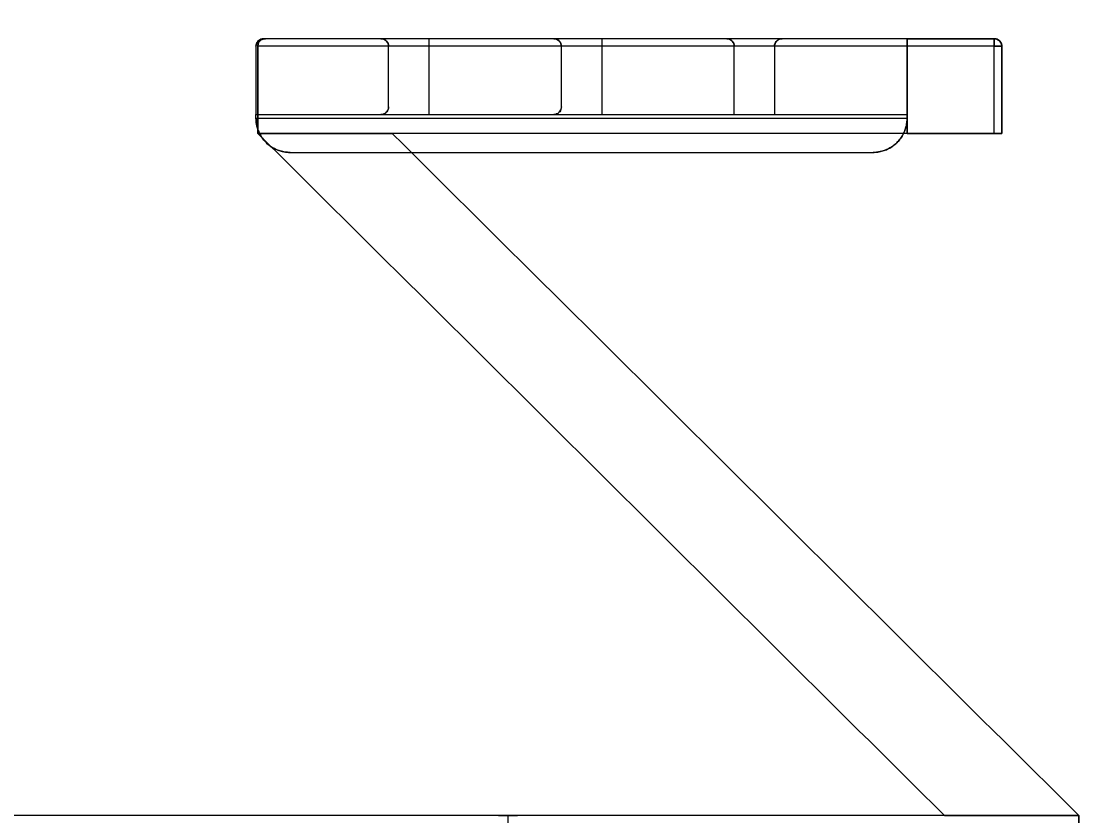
# Model space of a CAD drawing. Header units: millimetres. Extents: x 27531 to 32481, y 14140 to 19587.
# Drawn here: x 31610 to 32185, y 15147 to 15579 of the extents above; entities that cross this region are included whole.
import ezdxf

# ---------------------------------------------------------------- set-up
doc = ezdxf.new("R2010")
doc.units = ezdxf.units.MM
doc.header["$LTSCALE"] = 3
doc.layers.add('Warstwa 1', color=7, linetype='Continuous')
doc.styles.get("Standard").update_dxf_attribs({"font": 'arial.ttf'})
doc.dimstyles.new('MATEUSZ', dxfattribs={"dimtxt": 35, "dimasz": 16, "dimexe": 0.18, "dimexo": 0.0625, "dimgap": 0.09, "dimtad": 0, "dimdec": 0, "dimdsep": 46, "dimtxsty": 'Standard', "dimblk": 'DOT', "dimcen": 0.09, "dimse1": 1, "dimse2": 1, "dimadec": 0, "dimazin": 0, "dimtfac": 1, "dimtdec": 0, "dimtofl": 0, "dimtmove": 0, "dimatfit": 3, "dimfxl": 1, "dimtolj": 1, "dimtzin": 0, "dimlwd": 9, "dimlwe": 9, "dimarcsym": 0})

# ---------------------------------------------------------------- blocks, each defined once
blk = doc.blocks.new('_Dot')
at = {"color": 0, "linetype": 'ByBlock', "lineweight": -2}
blk.add_line((-0.5, 0), (-1, 0), dxfattribs=at)
at = {"color": 0, "linetype": 'ByBlock', "const_width": 0.5}
blk.add_lwpolyline([(-0.25, 0, 1), (0.25, 0, 1)], format="xyb", close=True, dxfattribs=at)
blk = doc.blocks.new('*D24')
at = {"color": 0, "lineweight": 9, "transparency": 16777216}
for p, q in [((30291.59, 16070.7), (31173.44, 16070.7)), ((32129.59, 16070.7), (31274.73, 16070.7))]:
    blk.add_line(p, q, dxfattribs=at)
at = {"layer": 'Defpoints', "color": 0, "transparency": 16777216}
for p in [(30275.59, 16070.7), (30275.59, 14931.19), (32145.59, 14931.19)]:
    blk.add_point(p, dxfattribs=at)
at = {"color": 0, "lineweight": 9, "transparency": 16777216, "xscale": 16, "yscale": 16, "zscale": 16, "rotation": 180}
blk.add_blockref('_Dot', (30275.59, 16070.7), dxfattribs=at)
at = {"color": 0, "lineweight": 9, "transparency": 16777216, "xscale": 16, "yscale": 16, "zscale": 16}
blk.add_blockref('_Dot', (32145.59, 16070.7), dxfattribs=at)
at = {"color": 0, "transparency": 16777216, "insert": (31224.08, 16070.7), "char_height": 35, "attachment_point": 5}
blk.add_mtext('\\A1;1870', dxfattribs=at)
blk = doc.blocks.new('ewqw')
at = {"layer": 'Warstwa 1', "color": 7, "lineweight": 18}
for points in [[(34829.963, 16830.158), (34829.963, 16826.243)], [(34829.963, 16830.158), (34829.963, 16826.243)], [(34830.067, 16830.158), (34830.067, 16825.156)], [(34830.067, 16825.156), (34830.067, 16830.158)], [(34872.341, 16830.158), (34830.067, 16830.158)], [(34872.341, 16830.158), (34830.067, 16830.158)], [(34830.067, 16825.156), (34830.067, 16830.158)], [(34830.067, 16830.158), (34830.067, 16825.156)], [(34837.139, 16830.593), (34830.398, 16830.593)], [(34837.139, 16830.593), (34830.398, 16830.593)], [(34872.341, 16830.593), (34830.501, 16830.593)], [(34872.341, 16830.593), (34830.501, 16830.593)], [(34837.574, 16826.678), (34837.574, 16830.158)], [(34837.574, 16826.678), (34837.574, 16830.158)], [(34847.061, 16830.593), (34839.885, 16830.593)], [(34839.885, 16830.593), (34839.885, 16826.243)], [(34839.885, 16830.593), (34839.885, 16830.593)], [(34839.885, 16830.593), (34839.885, 16826.243)], [(34847.061, 16830.593), (34839.885, 16830.593)], [(34847.496, 16826.678), (34847.496, 16830.158)], [(34847.496, 16826.678), (34847.496, 16830.158)], [(34856.983, 16830.593), (34849.807, 16830.593)], [(34849.807, 16830.593), (34849.807, 16830.593)], [(34856.983, 16830.593), (34849.807, 16830.593)], [(34849.807, 16830.593), (34849.807, 16826.243)], [(34849.807, 16830.593), (34849.807, 16826.243)], [(34857.418, 16826.243), (34857.418, 16830.158)], [(34857.418, 16826.243), (34857.418, 16830.158)], [(34859.728, 16830.158), (34859.728, 16826.243)], [(34859.728, 16830.158), (34859.728, 16826.243)], [(34867.34, 16830.593), (34860.163, 16830.593)], [(34867.34, 16830.593), (34860.163, 16830.593)], [(34867.34, 16826.243), (34867.34, 16830.593)], [(34867.34, 16830.593), (34867.34, 16830.593)], [(34867.34, 16826.243), (34867.34, 16830.593)], [(34867.34, 16825.156), (34867.34, 16830.593)], [(34867.34, 16830.593), (34867.34, 16830.593)], [(34872.341, 16830.593), (34867.34, 16830.593)], [(34867.34, 16830.593), (34867.34, 16825.156)], [(34872.341, 16830.593), (34872.341, 16830.158)], [(34872.341, 16830.158), (34872.341, 16830.593)], [(34872.341, 16825.156), (34872.341, 16830.158)], [(34872.341, 16830.158), (34872.776, 16830.158)], [(34872.776, 16830.158), (34872.341, 16830.158)], [(34872.341, 16825.156), (34872.341, 16830.158)], [(34872.776, 16830.158), (34872.776, 16825.156)], [(34872.776, 16825.156), (34872.776, 16830.158)], [(34872.776, 16825.156), (34872.776, 16830.158)], [(34872.776, 16830.158), (34872.776, 16825.156)], [(34872.776, 16825.156), (34872.776, 16830.158)], [(34829.963, 16826.243), (34829.963, 16826.243)], [(34829.963, 16826.243), (34837.139, 16826.243)], [(34829.963, 16826.243), (34837.139, 16826.243)], [(34829.963, 16826.243), (34867.34, 16826.243)], [(34829.963, 16826.243), (34829.963, 16826.243)], [(34829.963, 16826.243), (34867.34, 16826.243)], [(34829.963, 16826.026), (34829.963, 16826.243)], [(34829.963, 16826.026), (34829.963, 16826.243)], [(34829.963, 16826.026), (34829.963, 16826.243)], [(34829.963, 16826.243), (34867.34, 16826.243)], [(34829.963, 16826.243), (34829.963, 16826.243)], [(34829.963, 16826.243), (34867.34, 16826.243)], [(34829.963, 16826.026), (34829.963, 16826.243)], [(34829.963, 16826.026), (34829.963, 16826.243)], [(34829.963, 16826.243), (34829.963, 16826.243)], [(34829.963, 16826.026), (34829.963, 16826.243)], [(34829.963, 16826.243), (34867.34, 16826.243)], [(34829.963, 16826.243), (34867.34, 16826.243)], [(34829.963, 16826.026), (34829.963, 16826.243)], [(34829.963, 16826.243), (34867.34, 16826.243)], [(34829.963, 16826.026), (34829.963, 16826.243)], [(34829.963, 16826.243), (34829.963, 16826.243)], [(34829.963, 16826.243), (34867.34, 16826.243)], [(34829.963, 16826.026), (34829.963, 16826.243)], [(34829.963, 16826.243), (34867.34, 16826.243)], [(34829.963, 16826.026), (34829.963, 16826.243)], [(34829.963, 16826.243), (34829.963, 16826.243)], [(34829.963, 16826.243), (34867.34, 16826.243)], [(34829.963, 16826.026), (34867.34, 16826.026)], [(34829.963, 16826.026), (34829.963, 16826.026)], [(34829.963, 16826.026), (34867.34, 16826.026)], [(34829.963, 16826.026), (34867.34, 16826.026)], [(34829.963, 16826.026), (34829.963, 16826.026)], [(34829.963, 16826.026), (34867.34, 16826.026)], [(34829.963, 16826.026), (34867.34, 16826.026)], [(34829.963, 16826.026), (34829.963, 16826.026)], [(34829.963, 16826.026), (34867.34, 16826.026)], [(34839.885, 16826.243), (34847.061, 16826.243)], [(34839.885, 16826.243), (34839.885, 16826.243)], [(34839.885, 16826.243), (34847.061, 16826.243)], [(34849.807, 16826.243), (34857.418, 16826.243)], [(34849.807, 16826.243), (34849.807, 16826.243)], [(34849.807, 16826.243), (34857.418, 16826.243)], [(34857.418, 16826.243), (34857.418, 16826.243)], [(34859.728, 16826.243), (34859.728, 16826.243)], [(34859.728, 16826.243), (34867.34, 16826.243)], [(34859.728, 16826.243), (34867.34, 16826.243)], [(34867.34, 16826.243), (34867.34, 16826.243)], [(34867.34, 16826.243), (34867.34, 16826.243)], [(34867.34, 16826.026), (34867.34, 16826.243)], [(34867.34, 16826.026), (34867.34, 16826.243)], [(34867.34, 16826.026), (34867.34, 16826.243)], [(34867.34, 16826.243), (34867.34, 16826.243)], [(34867.34, 16826.026), (34867.34, 16826.243)], [(34867.34, 16826.026), (34867.34, 16826.243)], [(34867.34, 16826.243), (34867.34, 16826.243)], [(34867.34, 16826.026), (34867.34, 16826.243)], [(34867.34, 16826.026), (34867.34, 16826.243)], [(34867.34, 16826.243), (34867.34, 16826.243)], [(34867.34, 16826.026), (34867.34, 16826.243)], [(34867.34, 16826.026), (34867.34, 16826.243)], [(34867.34, 16826.243), (34867.34, 16826.243)], [(34867.34, 16826.026), (34867.34, 16826.243)], [(34867.34, 16826.026), (34867.34, 16826.026)], [(34867.34, 16826.026), (34867.34, 16826.026)], [(34867.34, 16826.026), (34867.34, 16826.026)], [(34830.067, 16825.156), (34830.067, 16825.156)], [(34830.067, 16825.156), (34830.067, 16825.156)], [(34830.072, 16825.156), (34830.072, 16825.156)], [(34830.072, 16825.156), (34830.072, 16825.156)], [(34837.787, 16825.156), (34837.787, 16825.156)], [(34837.787, 16825.156), (34837.787, 16825.156)], [(34867.34, 16825.156), (34867.34, 16825.156)], [(34867.34, 16825.156), (34872.776, 16825.156)], [(34872.776, 16825.156), (34872.776, 16825.156)], [(34872.776, 16825.156), (34872.776, 16825.156)], [(34872.776, 16825.156), (34872.776, 16825.156)], [(34831.92, 16824.069), (34865.382, 16824.069)], [(34831.92, 16824.069), (34865.382, 16824.069)], [(34831.92, 16824.069), (34865.382, 16824.069)], [(34831.92, 16824.069), (34865.382, 16824.069)], [(34844.422, 16786.013), (34844.422, 16780.576)], [(34844.422, 16786.013), (34844.422, 16780.576)], [(34869.483, 16786.013), (34869.483, 16786.013)], [(34869.483, 16786.013), (34869.483, 16786.013)], [(34877.198, 16786.013), (34877.198, 16786.013)], [(34877.198, 16786.013), (34877.198, 16786.013)], [(34877.198, 16780.576), (34877.198, 16786.013)], [(34877.198, 16786.013), (34877.198, 16786.013)], [(34877.198, 16786.013), (34877.198, 16780.576)], [(34877.198, 16786.013), (34877.198, 16786.013)], [(34877.198, 16780.576), (34877.198, 16786.013)], [(34877.198, 16780.576), (34877.198, 16786.013)]]:
    blk.add_lwpolyline(points, dxfattribs=at)
for points, knots in [([(34829.963, 16830.158), (34829.963, 16830.205), (34829.973, 16830.261), (34829.989, 16830.306), (34830.006, 16830.351), (34830.032, 16830.397), (34830.062, 16830.434), (34830.093, 16830.472), (34830.131, 16830.504), (34830.172, 16830.529), (34830.215, 16830.555), (34830.257, 16830.572), (34830.306, 16830.583), (34830.337, 16830.59), (34830.366, 16830.593), (34830.398, 16830.593)], [0, 0, 0, 0, 1, 1, 1, 2, 2, 2, 3, 3, 3, 4, 4, 4, 5, 5, 5, 5]), ([(34830.398, 16830.593), (34830.351, 16830.593), (34830.295, 16830.583), (34830.25, 16830.567), (34830.205, 16830.55), (34830.159, 16830.524), (34830.122, 16830.494), (34830.084, 16830.463), (34830.052, 16830.425), (34830.026, 16830.384), (34830.001, 16830.341), (34829.984, 16830.299), (34829.973, 16830.25), (34829.966, 16830.219), (34829.963, 16830.19), (34829.963, 16830.158)], [0, 0, 0, 0, 1, 1, 1, 2, 2, 2, 3, 3, 3, 4, 4, 4, 5, 5, 5, 5]), ([(34830.067, 16830.158), (34830.067, 16830.189), (34830.07, 16830.224), (34830.077, 16830.254), (34830.084, 16830.285), (34830.096, 16830.317), (34830.109, 16830.346), (34830.123, 16830.375), (34830.141, 16830.403), (34830.161, 16830.428), (34830.181, 16830.453), (34830.204, 16830.477), (34830.229, 16830.497), (34830.254, 16830.517), (34830.281, 16830.534), (34830.31, 16830.548), (34830.339, 16830.562), (34830.368, 16830.573), (34830.399, 16830.581), (34830.434, 16830.589), (34830.466, 16830.593), (34830.501, 16830.593)], [0, 0, 0, 0, 1, 1, 1, 2, 2, 2, 3, 3, 3, 4, 4, 4, 5, 5, 5, 6, 6, 6, 7, 7, 7, 7]), ([(34830.067, 16830.158), (34830.067, 16830.179), (34830.068, 16830.202), (34830.071, 16830.223), (34830.075, 16830.243), (34830.079, 16830.265), (34830.085, 16830.285), (34830.091, 16830.304), (34830.099, 16830.324), (34830.107, 16830.341), (34830.115, 16830.359), (34830.125, 16830.376), (34830.135, 16830.392), (34830.145, 16830.408), (34830.156, 16830.422), (34830.167, 16830.436), (34830.206, 16830.482), (34830.25, 16830.517), (34830.298, 16830.542), (34830.345, 16830.567), (34830.391, 16830.582), (34830.442, 16830.589), (34830.462, 16830.591), (34830.481, 16830.593), (34830.501, 16830.593)], [0, 0, 0, 0, 1, 1, 1, 2, 2, 2, 3, 3, 3, 4, 4, 4, 5, 5, 5, 6, 6, 6, 7, 7, 7, 8, 8, 8, 8]), ([(34830.501, 16830.593), (34830.47, 16830.593), (34830.436, 16830.589), (34830.405, 16830.582), (34830.374, 16830.575), (34830.342, 16830.564), (34830.313, 16830.55), (34830.284, 16830.536), (34830.256, 16830.518), (34830.231, 16830.498), (34830.206, 16830.478), (34830.183, 16830.455), (34830.163, 16830.43), (34830.142, 16830.405), (34830.125, 16830.379), (34830.111, 16830.35), (34830.097, 16830.32), (34830.086, 16830.292), (34830.079, 16830.26), (34830.07, 16830.225), (34830.067, 16830.193), (34830.067, 16830.158)], [0, 0, 0, 0, 1, 1, 1, 2, 2, 2, 3, 3, 3, 4, 4, 4, 5, 5, 5, 6, 6, 6, 7, 7, 7, 7]), ([(34830.067, 16830.158), (34830.067, 16830.179), (34830.068, 16830.202), (34830.071, 16830.223), (34830.075, 16830.243), (34830.079, 16830.265), (34830.085, 16830.285), (34830.091, 16830.304), (34830.099, 16830.324), (34830.107, 16830.341), (34830.115, 16830.359), (34830.125, 16830.376), (34830.135, 16830.392), (34830.145, 16830.408), (34830.156, 16830.422), (34830.167, 16830.436), (34830.206, 16830.482), (34830.25, 16830.517), (34830.298, 16830.542), (34830.345, 16830.567), (34830.391, 16830.582), (34830.442, 16830.589), (34830.462, 16830.591), (34830.481, 16830.593), (34830.501, 16830.593)], [0, 0, 0, 0, 1, 1, 1, 2, 2, 2, 3, 3, 3, 4, 4, 4, 5, 5, 5, 6, 6, 6, 7, 7, 7, 8, 8, 8, 8]), ([(34837.139, 16830.593), (34837.187, 16830.593), (34837.243, 16830.583), (34837.287, 16830.567), (34837.333, 16830.55), (34837.379, 16830.524), (34837.416, 16830.494), (34837.453, 16830.463), (34837.486, 16830.425), (34837.511, 16830.384), (34837.537, 16830.341), (34837.554, 16830.299), (34837.564, 16830.25), (34837.571, 16830.219), (34837.574, 16830.19), (34837.574, 16830.158)], [0, 0, 0, 0, 1, 1, 1, 2, 2, 2, 3, 3, 3, 4, 4, 4, 5, 5, 5, 5]), ([(34837.574, 16830.158), (34837.574, 16830.205), (34837.565, 16830.261), (34837.548, 16830.306), (34837.532, 16830.351), (34837.506, 16830.397), (34837.475, 16830.434), (34837.444, 16830.472), (34837.407, 16830.504), (34837.365, 16830.529), (34837.323, 16830.555), (34837.28, 16830.572), (34837.232, 16830.583), (34837.2, 16830.59), (34837.172, 16830.593), (34837.139, 16830.593)], [0, 0, 0, 0, 1, 1, 1, 2, 2, 2, 3, 3, 3, 4, 4, 4, 5, 5, 5, 5]), ([(34847.061, 16830.593), (34847.109, 16830.593), (34847.165, 16830.583), (34847.209, 16830.567), (34847.254, 16830.55), (34847.3, 16830.524), (34847.337, 16830.494), (34847.375, 16830.463), (34847.408, 16830.425), (34847.433, 16830.384), (34847.459, 16830.341), (34847.476, 16830.299), (34847.486, 16830.25), (34847.493, 16830.219), (34847.496, 16830.19), (34847.496, 16830.158)], [0, 0, 0, 0, 1, 1, 1, 2, 2, 2, 3, 3, 3, 4, 4, 4, 5, 5, 5, 5]), ([(34847.496, 16830.158), (34847.496, 16830.205), (34847.486, 16830.261), (34847.47, 16830.306), (34847.454, 16830.351), (34847.428, 16830.397), (34847.397, 16830.434), (34847.366, 16830.472), (34847.329, 16830.504), (34847.287, 16830.529), (34847.245, 16830.555), (34847.202, 16830.572), (34847.154, 16830.583), (34847.122, 16830.59), (34847.093, 16830.593), (34847.061, 16830.593)], [0, 0, 0, 0, 1, 1, 1, 2, 2, 2, 3, 3, 3, 4, 4, 4, 5, 5, 5, 5]), ([(34856.983, 16830.593), (34857.03, 16830.593), (34857.086, 16830.583), (34857.131, 16830.567), (34857.176, 16830.55), (34857.222, 16830.524), (34857.259, 16830.494), (34857.297, 16830.463), (34857.329, 16830.425), (34857.355, 16830.384), (34857.38, 16830.341), (34857.397, 16830.299), (34857.408, 16830.25), (34857.415, 16830.219), (34857.418, 16830.19), (34857.418, 16830.158)], [0, 0, 0, 0, 1, 1, 1, 2, 2, 2, 3, 3, 3, 4, 4, 4, 5, 5, 5, 5]), ([(34857.418, 16830.158), (34857.418, 16830.205), (34857.408, 16830.261), (34857.392, 16830.306), (34857.376, 16830.351), (34857.349, 16830.397), (34857.319, 16830.434), (34857.288, 16830.472), (34857.25, 16830.504), (34857.209, 16830.529), (34857.166, 16830.555), (34857.124, 16830.572), (34857.075, 16830.583), (34857.044, 16830.59), (34857.015, 16830.593), (34856.983, 16830.593)], [0, 0, 0, 0, 1, 1, 1, 2, 2, 2, 3, 3, 3, 4, 4, 4, 5, 5, 5, 5]), ([(34859.728, 16830.158), (34859.728, 16830.205), (34859.738, 16830.261), (34859.754, 16830.306), (34859.771, 16830.351), (34859.797, 16830.397), (34859.827, 16830.434), (34859.858, 16830.472), (34859.896, 16830.504), (34859.937, 16830.529), (34859.98, 16830.555), (34860.022, 16830.572), (34860.071, 16830.583), (34860.102, 16830.59), (34860.131, 16830.593), (34860.163, 16830.593)], [0, 0, 0, 0, 1, 1, 1, 2, 2, 2, 3, 3, 3, 4, 4, 4, 5, 5, 5, 5]), ([(34860.163, 16830.593), (34860.116, 16830.593), (34860.06, 16830.583), (34860.015, 16830.567), (34859.97, 16830.55), (34859.924, 16830.524), (34859.887, 16830.494), (34859.849, 16830.463), (34859.817, 16830.425), (34859.792, 16830.384), (34859.766, 16830.341), (34859.749, 16830.299), (34859.738, 16830.25), (34859.731, 16830.219), (34859.728, 16830.19), (34859.728, 16830.158)], [0, 0, 0, 0, 1, 1, 1, 2, 2, 2, 3, 3, 3, 4, 4, 4, 5, 5, 5, 5]), ([(34872.341, 16830.593), (34872.372, 16830.593), (34872.407, 16830.589), (34872.437, 16830.582), (34872.468, 16830.575), (34872.501, 16830.564), (34872.529, 16830.55), (34872.558, 16830.536), (34872.587, 16830.518), (34872.612, 16830.498), (34872.637, 16830.478), (34872.66, 16830.455), (34872.68, 16830.43), (34872.7, 16830.405), (34872.717, 16830.379), (34872.732, 16830.35), (34872.746, 16830.32), (34872.756, 16830.292), (34872.764, 16830.26), (34872.772, 16830.225), (34872.776, 16830.193), (34872.776, 16830.158)], [0, 0, 0, 0, 1, 1, 1, 2, 2, 2, 3, 3, 3, 4, 4, 4, 5, 5, 5, 6, 6, 6, 7, 7, 7, 7]), ([(34872.776, 16830.158), (34872.776, 16830.213), (34872.765, 16830.269), (34872.742, 16830.324), (34872.696, 16830.434), (34872.618, 16830.512), (34872.507, 16830.558), (34872.452, 16830.581), (34872.397, 16830.593), (34872.341, 16830.593)], [0, 0, 0, 0, 1, 1, 1, 2, 2, 2, 3, 3, 3, 3]), ([(34872.341, 16830.593), (34872.397, 16830.593), (34872.452, 16830.581), (34872.507, 16830.558), (34872.618, 16830.512), (34872.696, 16830.434), (34872.742, 16830.324), (34872.765, 16830.269), (34872.776, 16830.213), (34872.776, 16830.158)], [0, 0, 0, 0, 1, 1, 1, 2, 2, 2, 3, 3, 3, 3]), ([(34872.776, 16830.158), (34872.776, 16830.189), (34872.772, 16830.224), (34872.765, 16830.254), (34872.758, 16830.285), (34872.747, 16830.317), (34872.733, 16830.346), (34872.719, 16830.375), (34872.702, 16830.403), (34872.682, 16830.428), (34872.662, 16830.453), (34872.639, 16830.477), (34872.614, 16830.497), (34872.589, 16830.517), (34872.562, 16830.534), (34872.533, 16830.548), (34872.504, 16830.562), (34872.475, 16830.573), (34872.443, 16830.581), (34872.409, 16830.589), (34872.377, 16830.593), (34872.341, 16830.593)], [0, 0, 0, 0, 1, 1, 1, 2, 2, 2, 3, 3, 3, 4, 4, 4, 5, 5, 5, 6, 6, 6, 7, 7, 7, 7]), ([(34872.776, 16830.158), (34872.776, 16830.204), (34872.767, 16830.259), (34872.751, 16830.303), (34872.735, 16830.348), (34872.709, 16830.394), (34872.679, 16830.432), (34872.648, 16830.47), (34872.611, 16830.502), (34872.57, 16830.528), (34872.527, 16830.554), (34872.485, 16830.571), (34872.437, 16830.582), (34872.404, 16830.589), (34872.374, 16830.593), (34872.341, 16830.593)], [0, 0, 0, 0, 1, 1, 1, 2, 2, 2, 3, 3, 3, 4, 4, 4, 5, 5, 5, 5]), ([(34872.341, 16830.593), (34872.389, 16830.593), (34872.445, 16830.583), (34872.489, 16830.567), (34872.534, 16830.55), (34872.58, 16830.524), (34872.617, 16830.494), (34872.655, 16830.463), (34872.688, 16830.425), (34872.713, 16830.384), (34872.739, 16830.341), (34872.756, 16830.299), (34872.766, 16830.25), (34872.773, 16830.219), (34872.776, 16830.19), (34872.776, 16830.158)], [0, 0, 0, 0, 1, 1, 1, 2, 2, 2, 3, 3, 3, 4, 4, 4, 5, 5, 5, 5]), ([(34837.574, 16826.678), (34837.574, 16826.631), (34837.565, 16826.575), (34837.548, 16826.53), (34837.532, 16826.485), (34837.506, 16826.439), (34837.475, 16826.402), (34837.444, 16826.364), (34837.407, 16826.332), (34837.365, 16826.307), (34837.323, 16826.281), (34837.28, 16826.264), (34837.232, 16826.253), (34837.2, 16826.247), (34837.172, 16826.243), (34837.139, 16826.243)], [0, 0, 0, 0, 1, 1, 1, 2, 2, 2, 3, 3, 3, 4, 4, 4, 5, 5, 5, 5]), ([(34837.139, 16826.243), (34837.187, 16826.243), (34837.243, 16826.253), (34837.287, 16826.269), (34837.333, 16826.286), (34837.379, 16826.312), (34837.416, 16826.342), (34837.453, 16826.373), (34837.486, 16826.411), (34837.511, 16826.453), (34837.537, 16826.495), (34837.554, 16826.537), (34837.564, 16826.586), (34837.571, 16826.617), (34837.574, 16826.646), (34837.574, 16826.678)], [0, 0, 0, 0, 1, 1, 1, 2, 2, 2, 3, 3, 3, 4, 4, 4, 5, 5, 5, 5]), ([(34847.496, 16826.678), (34847.496, 16826.631), (34847.486, 16826.575), (34847.47, 16826.53), (34847.454, 16826.485), (34847.428, 16826.439), (34847.397, 16826.402), (34847.366, 16826.364), (34847.329, 16826.332), (34847.287, 16826.307), (34847.245, 16826.281), (34847.202, 16826.264), (34847.154, 16826.253), (34847.122, 16826.247), (34847.093, 16826.243), (34847.061, 16826.243)], [0, 0, 0, 0, 1, 1, 1, 2, 2, 2, 3, 3, 3, 4, 4, 4, 5, 5, 5, 5]), ([(34847.061, 16826.243), (34847.109, 16826.243), (34847.165, 16826.253), (34847.209, 16826.269), (34847.254, 16826.286), (34847.3, 16826.312), (34847.337, 16826.342), (34847.375, 16826.373), (34847.408, 16826.411), (34847.433, 16826.453), (34847.459, 16826.495), (34847.476, 16826.537), (34847.486, 16826.586), (34847.493, 16826.617), (34847.496, 16826.646), (34847.496, 16826.678)], [0, 0, 0, 0, 1, 1, 1, 2, 2, 2, 3, 3, 3, 4, 4, 4, 5, 5, 5, 5]), ([(34829.963, 16826.026), (34829.963, 16825.934), (34829.97, 16825.833), (34829.984, 16825.742), (34829.997, 16825.649), (34830.019, 16825.551), (34830.046, 16825.462), (34830.073, 16825.372), (34830.109, 16825.279), (34830.149, 16825.194), (34830.189, 16825.109), (34830.237, 16825.024), (34830.289, 16824.945), (34830.341, 16824.866), (34830.4, 16824.79), (34830.463, 16824.72), (34830.526, 16824.649), (34830.595, 16824.583), (34830.667, 16824.522), (34830.74, 16824.462), (34830.817, 16824.407), (34830.898, 16824.357), (34830.979, 16824.308), (34831.061, 16824.265), (34831.149, 16824.227), (34831.236, 16824.19), (34831.323, 16824.16), (34831.415, 16824.135), (34831.476, 16824.119), (34831.536, 16824.106), (34831.599, 16824.095), (34831.64, 16824.088), (34831.681, 16824.083), (34831.723, 16824.079), (34831.79, 16824.072), (34831.853, 16824.069), (34831.92, 16824.069)], [0, 0, 0, 0, 1, 1, 1, 2, 2, 2, 3, 3, 3, 4, 4, 4, 5, 5, 5, 6, 6, 6, 7, 7, 7, 8, 8, 8, 9, 9, 9, 10, 10, 10, 11, 11, 11, 12, 12, 12, 12]), ([(34831.92, 16824.069), (34831.828, 16824.069), (34831.728, 16824.076), (34831.637, 16824.09), (34831.544, 16824.103), (34831.446, 16824.125), (34831.356, 16824.152), (34831.266, 16824.179), (34831.174, 16824.214), (34831.089, 16824.254), (34831.003, 16824.294), (34830.918, 16824.342), (34830.84, 16824.394), (34830.761, 16824.446), (34830.685, 16824.505), (34830.614, 16824.568), (34830.544, 16824.632), (34830.478, 16824.7), (34830.417, 16824.773), (34830.356, 16824.846), (34830.301, 16824.922), (34830.252, 16825.003), (34830.202, 16825.084), (34830.159, 16825.167), (34830.122, 16825.254), (34830.084, 16825.342), (34830.054, 16825.428), (34830.03, 16825.521), (34830.013, 16825.582), (34830, 16825.642), (34829.99, 16825.704), (34829.983, 16825.746), (34829.977, 16825.787), (34829.973, 16825.829), (34829.966, 16825.896), (34829.963, 16825.959), (34829.963, 16826.026)], [0, 0, 0, 0, 1, 1, 1, 2, 2, 2, 3, 3, 3, 4, 4, 4, 5, 5, 5, 6, 6, 6, 7, 7, 7, 8, 8, 8, 9, 9, 9, 10, 10, 10, 11, 11, 11, 12, 12, 12, 12]), ([(34829.963, 16826.026), (34829.963, 16825.934), (34829.97, 16825.833), (34829.984, 16825.742), (34829.997, 16825.649), (34830.019, 16825.551), (34830.046, 16825.462), (34830.073, 16825.372), (34830.109, 16825.279), (34830.149, 16825.194), (34830.189, 16825.109), (34830.237, 16825.024), (34830.289, 16824.945), (34830.341, 16824.866), (34830.4, 16824.79), (34830.463, 16824.72), (34830.526, 16824.649), (34830.595, 16824.583), (34830.667, 16824.522), (34830.74, 16824.462), (34830.817, 16824.407), (34830.898, 16824.357), (34830.979, 16824.308), (34831.061, 16824.265), (34831.149, 16824.227), (34831.236, 16824.19), (34831.323, 16824.16), (34831.415, 16824.135), (34831.476, 16824.119), (34831.536, 16824.106), (34831.599, 16824.095), (34831.64, 16824.088), (34831.681, 16824.083), (34831.723, 16824.079), (34831.79, 16824.072), (34831.853, 16824.069), (34831.92, 16824.069)], [0, 0, 0, 0, 1, 1, 1, 2, 2, 2, 3, 3, 3, 4, 4, 4, 5, 5, 5, 6, 6, 6, 7, 7, 7, 8, 8, 8, 9, 9, 9, 10, 10, 10, 11, 11, 11, 12, 12, 12, 12]), ([(34831.92, 16824.069), (34831.828, 16824.069), (34831.728, 16824.076), (34831.637, 16824.09), (34831.544, 16824.103), (34831.446, 16824.125), (34831.356, 16824.152), (34831.266, 16824.179), (34831.174, 16824.214), (34831.089, 16824.254), (34831.003, 16824.294), (34830.918, 16824.342), (34830.84, 16824.394), (34830.761, 16824.446), (34830.685, 16824.505), (34830.614, 16824.568), (34830.544, 16824.632), (34830.478, 16824.7), (34830.417, 16824.773), (34830.356, 16824.846), (34830.301, 16824.922), (34830.252, 16825.003), (34830.202, 16825.084), (34830.159, 16825.167), (34830.122, 16825.254), (34830.084, 16825.342), (34830.054, 16825.428), (34830.03, 16825.521), (34830.013, 16825.582), (34830, 16825.642), (34829.99, 16825.704), (34829.983, 16825.746), (34829.977, 16825.787), (34829.973, 16825.829), (34829.966, 16825.896), (34829.963, 16825.959), (34829.963, 16826.026)], [0, 0, 0, 0, 1, 1, 1, 2, 2, 2, 3, 3, 3, 4, 4, 4, 5, 5, 5, 6, 6, 6, 7, 7, 7, 8, 8, 8, 9, 9, 9, 10, 10, 10, 11, 11, 11, 12, 12, 12, 12]), ([(34867.34, 16826.026), (34867.34, 16825.934), (34867.332, 16825.833), (34867.319, 16825.742), (34867.305, 16825.649), (34867.283, 16825.551), (34867.256, 16825.462), (34867.229, 16825.372), (34867.194, 16825.279), (34867.154, 16825.194), (34867.114, 16825.109), (34867.066, 16825.024), (34867.014, 16824.945), (34866.962, 16824.866), (34866.903, 16824.79), (34866.84, 16824.72), (34866.777, 16824.649), (34866.708, 16824.583), (34866.635, 16824.522), (34866.562, 16824.462), (34866.486, 16824.407), (34866.405, 16824.357), (34866.324, 16824.308), (34866.242, 16824.265), (34866.154, 16824.227), (34866.066, 16824.19), (34865.98, 16824.16), (34865.888, 16824.135), (34865.826, 16824.119), (34865.767, 16824.106), (34865.704, 16824.095), (34865.662, 16824.088), (34865.622, 16824.083), (34865.58, 16824.079), (34865.513, 16824.072), (34865.449, 16824.069), (34865.382, 16824.069)], [0, 0, 0, 0, 1, 1, 1, 2, 2, 2, 3, 3, 3, 4, 4, 4, 5, 5, 5, 6, 6, 6, 7, 7, 7, 8, 8, 8, 9, 9, 9, 10, 10, 10, 11, 11, 11, 12, 12, 12, 12]), ([(34865.382, 16824.069), (34865.475, 16824.069), (34865.575, 16824.076), (34865.666, 16824.09), (34865.759, 16824.103), (34865.857, 16824.125), (34865.947, 16824.152), (34866.037, 16824.179), (34866.129, 16824.214), (34866.214, 16824.254), (34866.299, 16824.294), (34866.385, 16824.342), (34866.463, 16824.394), (34866.542, 16824.446), (34866.618, 16824.505), (34866.689, 16824.568), (34866.759, 16824.632), (34866.825, 16824.7), (34866.886, 16824.773), (34866.947, 16824.846), (34867.001, 16824.922), (34867.051, 16825.003), (34867.101, 16825.084), (34867.143, 16825.167), (34867.181, 16825.254), (34867.219, 16825.342), (34867.248, 16825.428), (34867.273, 16825.521), (34867.29, 16825.582), (34867.302, 16825.642), (34867.313, 16825.704), (34867.32, 16825.746), (34867.325, 16825.787), (34867.33, 16825.829), (34867.336, 16825.896), (34867.34, 16825.959), (34867.34, 16826.026)], [0, 0, 0, 0, 1, 1, 1, 2, 2, 2, 3, 3, 3, 4, 4, 4, 5, 5, 5, 6, 6, 6, 7, 7, 7, 8, 8, 8, 9, 9, 9, 10, 10, 10, 11, 11, 11, 12, 12, 12, 12]), ([(34865.382, 16824.069), (34865.475, 16824.069), (34865.575, 16824.076), (34865.666, 16824.09), (34865.759, 16824.103), (34865.857, 16824.125), (34865.947, 16824.152), (34866.037, 16824.179), (34866.129, 16824.214), (34866.214, 16824.254), (34866.299, 16824.294), (34866.385, 16824.342), (34866.463, 16824.394), (34866.542, 16824.446), (34866.618, 16824.505), (34866.689, 16824.568), (34866.759, 16824.632), (34866.825, 16824.7), (34866.886, 16824.773), (34866.947, 16824.846), (34867.001, 16824.922), (34867.051, 16825.003), (34867.101, 16825.084), (34867.143, 16825.167), (34867.181, 16825.254), (34867.219, 16825.342), (34867.248, 16825.428), (34867.273, 16825.521), (34867.29, 16825.582), (34867.302, 16825.642), (34867.313, 16825.704), (34867.32, 16825.746), (34867.325, 16825.787), (34867.33, 16825.829), (34867.336, 16825.896), (34867.34, 16825.959), (34867.34, 16826.026)], [0, 0, 0, 0, 1, 1, 1, 2, 2, 2, 3, 3, 3, 4, 4, 4, 5, 5, 5, 6, 6, 6, 7, 7, 7, 8, 8, 8, 9, 9, 9, 10, 10, 10, 11, 11, 11, 12, 12, 12, 12]), ([(34867.34, 16826.026), (34867.34, 16825.934), (34867.332, 16825.833), (34867.319, 16825.742), (34867.305, 16825.649), (34867.283, 16825.551), (34867.256, 16825.462), (34867.229, 16825.372), (34867.194, 16825.279), (34867.154, 16825.194), (34867.114, 16825.109), (34867.066, 16825.024), (34867.014, 16824.945), (34866.962, 16824.866), (34866.903, 16824.79), (34866.84, 16824.72), (34866.777, 16824.649), (34866.708, 16824.583), (34866.635, 16824.522), (34866.562, 16824.462), (34866.486, 16824.407), (34866.405, 16824.357), (34866.324, 16824.308), (34866.242, 16824.265), (34866.154, 16824.227), (34866.066, 16824.19), (34865.98, 16824.16), (34865.888, 16824.135), (34865.826, 16824.119), (34865.767, 16824.106), (34865.704, 16824.095), (34865.662, 16824.088), (34865.622, 16824.083), (34865.58, 16824.079), (34865.513, 16824.072), (34865.449, 16824.069), (34865.382, 16824.069)], [0, 0, 0, 0, 1, 1, 1, 2, 2, 2, 3, 3, 3, 4, 4, 4, 5, 5, 5, 6, 6, 6, 7, 7, 7, 8, 8, 8, 9, 9, 9, 10, 10, 10, 11, 11, 11, 12, 12, 12, 12]), ([(34872.776, 16825.156), (34872.776, 16825.156), (34872.772, 16825.156), (34872.765, 16825.156), (34872.758, 16825.156), (34872.747, 16825.156), (34872.733, 16825.156), (34872.719, 16825.156), (34872.702, 16825.156), (34872.682, 16825.156), (34872.662, 16825.156), (34872.639, 16825.156), (34872.614, 16825.156), (34872.589, 16825.156), (34872.562, 16825.156), (34872.533, 16825.156), (34872.504, 16825.156), (34872.475, 16825.156), (34872.443, 16825.156), (34872.409, 16825.156), (34872.377, 16825.156), (34872.341, 16825.156)], [0, 0, 0, 0, 1, 1, 1, 2, 2, 2, 3, 3, 3, 4, 4, 4, 5, 5, 5, 6, 6, 6, 7, 7, 7, 7]), ([(34872.341, 16825.156), (34872.372, 16825.156), (34872.407, 16825.156), (34872.437, 16825.156), (34872.468, 16825.156), (34872.501, 16825.156), (34872.529, 16825.156), (34872.558, 16825.156), (34872.587, 16825.156), (34872.612, 16825.156), (34872.637, 16825.156), (34872.66, 16825.156), (34872.68, 16825.156), (34872.7, 16825.156), (34872.717, 16825.156), (34872.732, 16825.156), (34872.746, 16825.156), (34872.756, 16825.156), (34872.764, 16825.156), (34872.772, 16825.156), (34872.776, 16825.156), (34872.776, 16825.156)], [0, 0, 0, 0, 1, 1, 1, 2, 2, 2, 3, 3, 3, 4, 4, 4, 5, 5, 5, 6, 6, 6, 7, 7, 7, 7]), ([(34844.422, 16786.013), (34844.406, 16786.013), (34844.406, 16786.013), (34844.39, 16786.013), (34844.374, 16786.013), (34844.358, 16786.013), (34844.341, 16786.013), (34844.321, 16786.013), (34844.314, 16786.013), (34844.294, 16786.013), (34844.275, 16786.013), (34844.265, 16786.013), (34844.247, 16786.013), (34844.23, 16786.013), (34844.218, 16786.013), (34844.202, 16786.013), (34844.186, 16786.013), (34844.174, 16786.013), (34844.158, 16786.013), (34844.143, 16786.013), (34844.131, 16786.013), (34844.117, 16786.013), (34844.103, 16786.013), (34844.092, 16786.013), (34844.078, 16786.013), (34844.065, 16786.013), (34844.054, 16786.013), (34844.042, 16786.013), (34844.03, 16786.013), (34844.02, 16786.013), (34844.009, 16786.013), (34843.998, 16786.013), (34843.989, 16786.013), (34843.979, 16786.013), (34843.97, 16786.013), (34843.962, 16786.013), (34843.953, 16786.013), (34843.945, 16786.013), (34843.938, 16786.013), (34843.931, 16786.013), (34843.924, 16786.013), (34843.918, 16786.013), (34843.912, 16786.013), (34843.907, 16786.013), (34843.902, 16786.013), (34843.898, 16786.013), (34843.893, 16786.013), (34843.89, 16786.013), (34843.887, 16786.013), (34843.884, 16786.013), (34843.882, 16786.013), (34843.881, 16786.013), (34843.879, 16786.013), (34843.879, 16786.013), (34843.879, 16786.013), (34843.879, 16786.013), (34843.879, 16786.013), (34843.881, 16786.013), (34843.882, 16786.013), (34843.885, 16786.013), (34843.887, 16786.013), (34843.89, 16786.013), (34843.894, 16786.013), (34843.898, 16786.013), (34843.903, 16786.013), (34843.908, 16786.013), (34843.913, 16786.013), (34843.919, 16786.013), (34843.926, 16786.013), (34843.932, 16786.013), (34843.939, 16786.013), (34843.947, 16786.013), (34843.955, 16786.013), (34843.963, 16786.013), (34843.973, 16786.013), (34843.982, 16786.013), (34843.991, 16786.013), (34844.002, 16786.013), (34844.012, 16786.013), (34844.022, 16786.013), (34844.034, 16786.013), (34844.046, 16786.013), (34844.057, 16786.013), (34844.07, 16786.013), (34844.082, 16786.013), (34844.094, 16786.013), (34844.108, 16786.013), (34844.121, 16786.013), (34844.133, 16786.013), (34844.149, 16786.013), (34844.162, 16786.013), (34844.175, 16786.013), (34844.192, 16786.013), (34844.205, 16786.013), (34844.218, 16786.013), (34844.237, 16786.013), (34844.25, 16786.013), (34844.263, 16786.013), (34844.283, 16786.013), (34844.296, 16786.013), (34844.309, 16786.013), (34844.331, 16786.013), (34844.344, 16786.013), (34844.355, 16786.013), (34844.38, 16786.013), (34844.391, 16786.013), (34844.399, 16786.013), (34844.432, 16786.013), (34844.439, 16786.013), (34844.45, 16786.013), (34844.461, 16786.013), (34844.472, 16786.013), (34844.495, 16786.013), (34844.497, 16786.013), (34844.52, 16786.013), (34844.54, 16786.013), (34844.548, 16786.013), (34844.567, 16786.013), (34844.585, 16786.013), (34844.596, 16786.013), (34844.614, 16786.013), (34844.631, 16786.013), (34844.642, 16786.013), (34844.658, 16786.013), (34844.674, 16786.013), (34844.686, 16786.013), (34844.701, 16786.013), (34844.716, 16786.013), (34844.727, 16786.013), (34844.741, 16786.013), (34844.755, 16786.013), (34844.766, 16786.013), (34844.779, 16786.013), (34844.792, 16786.013), (34844.803, 16786.013), (34844.814, 16786.013), (34844.826, 16786.013), (34844.836, 16786.013), (34844.846, 16786.013), (34844.857, 16786.013), (34844.866, 16786.013), (34844.875, 16786.013), (34844.884, 16786.013), (34844.892, 16786.013), (34844.9, 16786.013), (34844.908, 16786.013), (34844.914, 16786.013), (34844.921, 16786.013), (34844.927, 16786.013), (34844.933, 16786.013), (34844.938, 16786.013), (34844.943, 16786.013), (34844.947, 16786.013), (34844.951, 16786.013), (34844.955, 16786.013), (34844.958, 16786.013), (34844.96, 16786.013), (34844.963, 16786.013), (34844.964, 16786.013), (34844.965, 16786.013), (34844.966, 16786.013), (34844.966, 16786.013), (34844.966, 16786.013), (34844.965, 16786.013), (34844.964, 16786.013), (34844.962, 16786.013), (34844.96, 16786.013), (34844.957, 16786.013), (34844.954, 16786.013), (34844.951, 16786.013), (34844.946, 16786.013), (34844.942, 16786.013), (34844.937, 16786.013), (34844.931, 16786.013), (34844.925, 16786.013), (34844.919, 16786.013), (34844.912, 16786.013), (34844.905, 16786.013), (34844.898, 16786.013), (34844.889, 16786.013), (34844.88, 16786.013), (34844.872, 16786.013), (34844.862, 16786.013), (34844.853, 16786.013), (34844.843, 16786.013), (34844.832, 16786.013), (34844.821, 16786.013), (34844.811, 16786.013), (34844.798, 16786.013), (34844.787, 16786.013), (34844.776, 16786.013), (34844.762, 16786.013), (34844.75, 16786.013), (34844.738, 16786.013), (34844.723, 16786.013), (34844.71, 16786.013), (34844.697, 16786.013), (34844.681, 16786.013), (34844.668, 16786.013), (34844.655, 16786.013), (34844.638, 16786.013), (34844.624, 16786.013), (34844.611, 16786.013), (34844.592, 16786.013), (34844.579, 16786.013), (34844.566, 16786.013), (34844.546, 16786.013), (34844.532, 16786.013), (34844.52, 16786.013), (34844.497, 16786.013), (34844.485, 16786.013), (34844.475, 16786.013), (34844.447, 16786.013), (34844.437, 16786.013), (34844.433, 16786.013), (34844.426, 16786.013), (34844.422, 16786.013)], [0, 0, 0, 0, 1, 1, 1, 2, 2, 2, 3, 3, 3, 4, 4, 4, 5, 5, 5, 6, 6, 6, 7, 7, 7, 8, 8, 8, 9, 9, 9, 10, 10, 10, 11, 11, 11, 12, 12, 12, 13, 13, 13, 14, 14, 14, 15, 15, 15, 16, 16, 16, 17, 17, 17, 18, 18, 18, 19, 19, 19, 20, 20, 20, 21, 21, 21, 22, 22, 22, 23, 23, 23, 24, 24, 24, 25, 25, 25, 26, 26, 26, 27, 27, 27, 28, 28, 28, 29, 29, 29, 30, 30, 30, 31, 31, 31, 32, 32, 32, 33, 33, 33, 34, 34, 34, 35, 35, 35, 36, 36, 36, 37, 37, 37, 38, 38, 38, 39, 39, 39, 40, 40, 40, 41, 41, 41, 42, 42, 42, 43, 43, 43, 44, 44, 44, 45, 45, 45, 46, 46, 46, 47, 47, 47, 48, 48, 48, 49, 49, 49, 50, 50, 50, 51, 51, 51, 52, 52, 52, 53, 53, 53, 54, 54, 54, 55, 55, 55, 56, 56, 56, 57, 57, 57, 58, 58, 58, 59, 59, 59, 60, 60, 60, 61, 61, 61, 62, 62, 62, 63, 63, 63, 64, 64, 64, 65, 65, 65, 66, 66, 66, 67, 67, 67, 68, 68, 68, 69, 69, 69, 70, 70, 70, 71, 71, 71, 72, 72, 72, 72]), ([(34844.422, 16786.013), (34844.406, 16786.013), (34844.406, 16786.013), (34844.39, 16786.013), (34844.374, 16786.013), (34844.358, 16786.013), (34844.341, 16786.013), (34844.321, 16786.013), (34844.314, 16786.013), (34844.294, 16786.013), (34844.275, 16786.013), (34844.265, 16786.013), (34844.247, 16786.013), (34844.23, 16786.013), (34844.218, 16786.013), (34844.202, 16786.013), (34844.186, 16786.013), (34844.174, 16786.013), (34844.158, 16786.013), (34844.143, 16786.013), (34844.131, 16786.013), (34844.117, 16786.013), (34844.103, 16786.013), (34844.092, 16786.013), (34844.078, 16786.013), (34844.065, 16786.013), (34844.054, 16786.013), (34844.042, 16786.013), (34844.03, 16786.013), (34844.02, 16786.013), (34844.009, 16786.013), (34843.998, 16786.013), (34843.989, 16786.013), (34843.979, 16786.013), (34843.97, 16786.013), (34843.962, 16786.013), (34843.953, 16786.013), (34843.945, 16786.013), (34843.938, 16786.013), (34843.931, 16786.013), (34843.924, 16786.013), (34843.918, 16786.013), (34843.912, 16786.013), (34843.907, 16786.013), (34843.902, 16786.013), (34843.898, 16786.013), (34843.893, 16786.013), (34843.89, 16786.013), (34843.887, 16786.013), (34843.884, 16786.013), (34843.882, 16786.013), (34843.881, 16786.013), (34843.879, 16786.013), (34843.879, 16786.013), (34843.879, 16786.013), (34843.879, 16786.013), (34843.879, 16786.013), (34843.881, 16786.013), (34843.882, 16786.013), (34843.885, 16786.013), (34843.887, 16786.013), (34843.89, 16786.013), (34843.894, 16786.013), (34843.898, 16786.013), (34843.903, 16786.013), (34843.908, 16786.013), (34843.913, 16786.013), (34843.919, 16786.013), (34843.926, 16786.013), (34843.932, 16786.013), (34843.939, 16786.013), (34843.947, 16786.013), (34843.955, 16786.013), (34843.963, 16786.013), (34843.973, 16786.013), (34843.982, 16786.013), (34843.991, 16786.013), (34844.002, 16786.013), (34844.012, 16786.013), (34844.022, 16786.013), (34844.034, 16786.013), (34844.046, 16786.013), (34844.057, 16786.013), (34844.07, 16786.013), (34844.082, 16786.013), (34844.094, 16786.013), (34844.108, 16786.013), (34844.121, 16786.013), (34844.133, 16786.013), (34844.149, 16786.013), (34844.162, 16786.013), (34844.175, 16786.013), (34844.192, 16786.013), (34844.205, 16786.013), (34844.218, 16786.013), (34844.237, 16786.013), (34844.25, 16786.013), (34844.263, 16786.013), (34844.283, 16786.013), (34844.296, 16786.013), (34844.309, 16786.013), (34844.331, 16786.013), (34844.344, 16786.013), (34844.355, 16786.013), (34844.38, 16786.013), (34844.391, 16786.013), (34844.399, 16786.013), (34844.432, 16786.013), (34844.439, 16786.013), (34844.45, 16786.013), (34844.461, 16786.013), (34844.472, 16786.013), (34844.495, 16786.013), (34844.497, 16786.013), (34844.52, 16786.013), (34844.54, 16786.013), (34844.548, 16786.013), (34844.567, 16786.013), (34844.585, 16786.013), (34844.596, 16786.013), (34844.614, 16786.013), (34844.631, 16786.013), (34844.642, 16786.013), (34844.658, 16786.013), (34844.674, 16786.013), (34844.686, 16786.013), (34844.701, 16786.013), (34844.716, 16786.013), (34844.727, 16786.013), (34844.741, 16786.013), (34844.755, 16786.013), (34844.766, 16786.013), (34844.779, 16786.013), (34844.792, 16786.013), (34844.803, 16786.013), (34844.814, 16786.013), (34844.826, 16786.013), (34844.836, 16786.013), (34844.846, 16786.013), (34844.857, 16786.013), (34844.866, 16786.013), (34844.875, 16786.013), (34844.884, 16786.013), (34844.892, 16786.013), (34844.9, 16786.013), (34844.908, 16786.013), (34844.914, 16786.013), (34844.921, 16786.013), (34844.927, 16786.013), (34844.933, 16786.013), (34844.938, 16786.013), (34844.943, 16786.013), (34844.947, 16786.013), (34844.951, 16786.013), (34844.955, 16786.013), (34844.958, 16786.013), (34844.96, 16786.013), (34844.963, 16786.013), (34844.964, 16786.013), (34844.965, 16786.013), (34844.966, 16786.013), (34844.966, 16786.013), (34844.966, 16786.013), (34844.965, 16786.013), (34844.964, 16786.013), (34844.962, 16786.013), (34844.96, 16786.013), (34844.957, 16786.013), (34844.954, 16786.013), (34844.951, 16786.013), (34844.946, 16786.013), (34844.942, 16786.013), (34844.937, 16786.013), (34844.931, 16786.013), (34844.925, 16786.013), (34844.919, 16786.013), (34844.912, 16786.013), (34844.905, 16786.013), (34844.898, 16786.013), (34844.889, 16786.013), (34844.88, 16786.013), (34844.872, 16786.013), (34844.862, 16786.013), (34844.853, 16786.013), (34844.843, 16786.013), (34844.832, 16786.013), (34844.821, 16786.013), (34844.811, 16786.013), (34844.798, 16786.013), (34844.787, 16786.013), (34844.776, 16786.013), (34844.762, 16786.013), (34844.75, 16786.013), (34844.738, 16786.013), (34844.723, 16786.013), (34844.71, 16786.013), (34844.697, 16786.013), (34844.681, 16786.013), (34844.668, 16786.013), (34844.655, 16786.013), (34844.638, 16786.013), (34844.624, 16786.013), (34844.611, 16786.013), (34844.592, 16786.013), (34844.579, 16786.013), (34844.566, 16786.013), (34844.546, 16786.013), (34844.532, 16786.013), (34844.52, 16786.013), (34844.497, 16786.013), (34844.485, 16786.013), (34844.475, 16786.013), (34844.447, 16786.013), (34844.437, 16786.013), (34844.433, 16786.013), (34844.426, 16786.013), (34844.422, 16786.013)], [0, 0, 0, 0, 1, 1, 1, 2, 2, 2, 3, 3, 3, 4, 4, 4, 5, 5, 5, 6, 6, 6, 7, 7, 7, 8, 8, 8, 9, 9, 9, 10, 10, 10, 11, 11, 11, 12, 12, 12, 13, 13, 13, 14, 14, 14, 15, 15, 15, 16, 16, 16, 17, 17, 17, 18, 18, 18, 19, 19, 19, 20, 20, 20, 21, 21, 21, 22, 22, 22, 23, 23, 23, 24, 24, 24, 25, 25, 25, 26, 26, 26, 27, 27, 27, 28, 28, 28, 29, 29, 29, 30, 30, 30, 31, 31, 31, 32, 32, 32, 33, 33, 33, 34, 34, 34, 35, 35, 35, 36, 36, 36, 37, 37, 37, 38, 38, 38, 39, 39, 39, 40, 40, 40, 41, 41, 41, 42, 42, 42, 43, 43, 43, 44, 44, 44, 45, 45, 45, 46, 46, 46, 47, 47, 47, 48, 48, 48, 49, 49, 49, 50, 50, 50, 51, 51, 51, 52, 52, 52, 53, 53, 53, 54, 54, 54, 55, 55, 55, 56, 56, 56, 57, 57, 57, 58, 58, 58, 59, 59, 59, 60, 60, 60, 61, 61, 61, 62, 62, 62, 63, 63, 63, 64, 64, 64, 65, 65, 65, 66, 66, 66, 67, 67, 67, 68, 68, 68, 69, 69, 69, 70, 70, 70, 71, 71, 71, 72, 72, 72, 72])]:
    blk.add_open_spline(points, degree=3, knots=knots, dxfattribs=at)
for points in [[(34872.341, 16830.593), (34858.395, 16830.593), (34844.448, 16830.593), (34830.501, 16830.593)], [(34872.341, 16830.593), (34858.395, 16830.593), (34844.448, 16830.593), (34830.501, 16830.593)], [(34867.34, 16830.593), (34869.007, 16830.593), (34870.674, 16830.593), (34872.341, 16830.593)], [(34872.776, 16825.156), (34872.776, 16826.823), (34872.776, 16828.491), (34872.776, 16830.158)], [(34872.776, 16825.156), (34858.54, 16825.156), (34844.303, 16825.156), (34830.067, 16825.156)], [(34872.341, 16825.156), (34858.25, 16825.156), (34844.158, 16825.156), (34830.067, 16825.156)], [(34872.776, 16825.156), (34858.54, 16825.156), (34844.303, 16825.156), (34830.067, 16825.156)], [(34872.341, 16825.156), (34858.25, 16825.156), (34844.158, 16825.156), (34830.067, 16825.156)], [(34837.787, 16825.156), (34835.215, 16825.156), (34832.644, 16825.156), (34830.072, 16825.156)], [(34869.483, 16786.013), (34856.346, 16799.061), (34843.209, 16812.108), (34830.072, 16825.156)], [(34830.072, 16825.156), (34832.644, 16825.156), (34835.215, 16825.156), (34837.787, 16825.156)], [(34869.483, 16786.013), (34856.346, 16799.061), (34843.209, 16812.108), (34830.072, 16825.156)], [(34837.787, 16825.156), (34835.215, 16825.156), (34832.644, 16825.156), (34830.072, 16825.156)], [(34830.072, 16825.156), (34832.644, 16825.156), (34835.215, 16825.156), (34837.787, 16825.156)], [(34869.483, 16786.013), (34856.346, 16799.061), (34843.209, 16812.108), (34830.072, 16825.156)], [(34869.483, 16786.013), (34856.346, 16799.061), (34843.209, 16812.108), (34830.072, 16825.156)], [(34877.198, 16786.013), (34864.061, 16799.061), (34850.924, 16812.108), (34837.787, 16825.156)], [(34877.198, 16786.013), (34864.061, 16799.061), (34850.924, 16812.108), (34837.787, 16825.156)], [(34877.198, 16786.013), (34864.061, 16799.061), (34850.924, 16812.108), (34837.787, 16825.156)], [(34877.198, 16786.013), (34864.061, 16799.061), (34850.924, 16812.108), (34837.787, 16825.156)], [(34872.776, 16825.156), (34870.964, 16825.156), (34869.152, 16825.156), (34867.34, 16825.156)], [(34877.198, 16786.013), (34849.689, 16786.013), (34822.18, 16786.013), (34794.671, 16786.013)], [(34877.198, 16786.013), (34849.689, 16786.013), (34822.18, 16786.013), (34794.671, 16786.013)], [(34877.198, 16786.013), (34849.689, 16786.013), (34822.18, 16786.013), (34794.671, 16786.013)], [(34877.198, 16786.013), (34849.689, 16786.013), (34822.18, 16786.013), (34794.671, 16786.013)], [(34869.483, 16786.013), (34872.054, 16786.013), (34874.626, 16786.013), (34877.198, 16786.013)], [(34877.198, 16786.013), (34874.626, 16786.013), (34872.054, 16786.013), (34869.483, 16786.013)], [(34869.483, 16786.013), (34872.054, 16786.013), (34874.626, 16786.013), (34877.198, 16786.013)], [(34877.198, 16786.013), (34874.626, 16786.013), (34872.054, 16786.013), (34869.483, 16786.013)]]:
    blk.add_open_spline(points, degree=3, dxfattribs=at)

msp = doc.modelspace()

# ---------------------------------------------------------------- block references
at = {"xscale": 9.468, "yscale": 9.468, "zscale": 9.468}
msp.add_blockref('ewqw', (-298032.43, -143782.6), dxfattribs=at)

# ---------------------------------------------------------------- dimensions: what is measured, and where the dimension line sits
dim = msp.add_linear_dim(base=(30275.59, 16070.7), p1=(32145.59, 14931.19), p2=(30275.59, 14931.19), angle=180, dimstyle='MATEUSZ')
dim.commit()
dim.dimension.update_dxf_attribs({"geometry": '*D24', "text_midpoint": (31224.08, 16070.7), "dimtype": 160})

doc.saveas('drawing.dxf')
